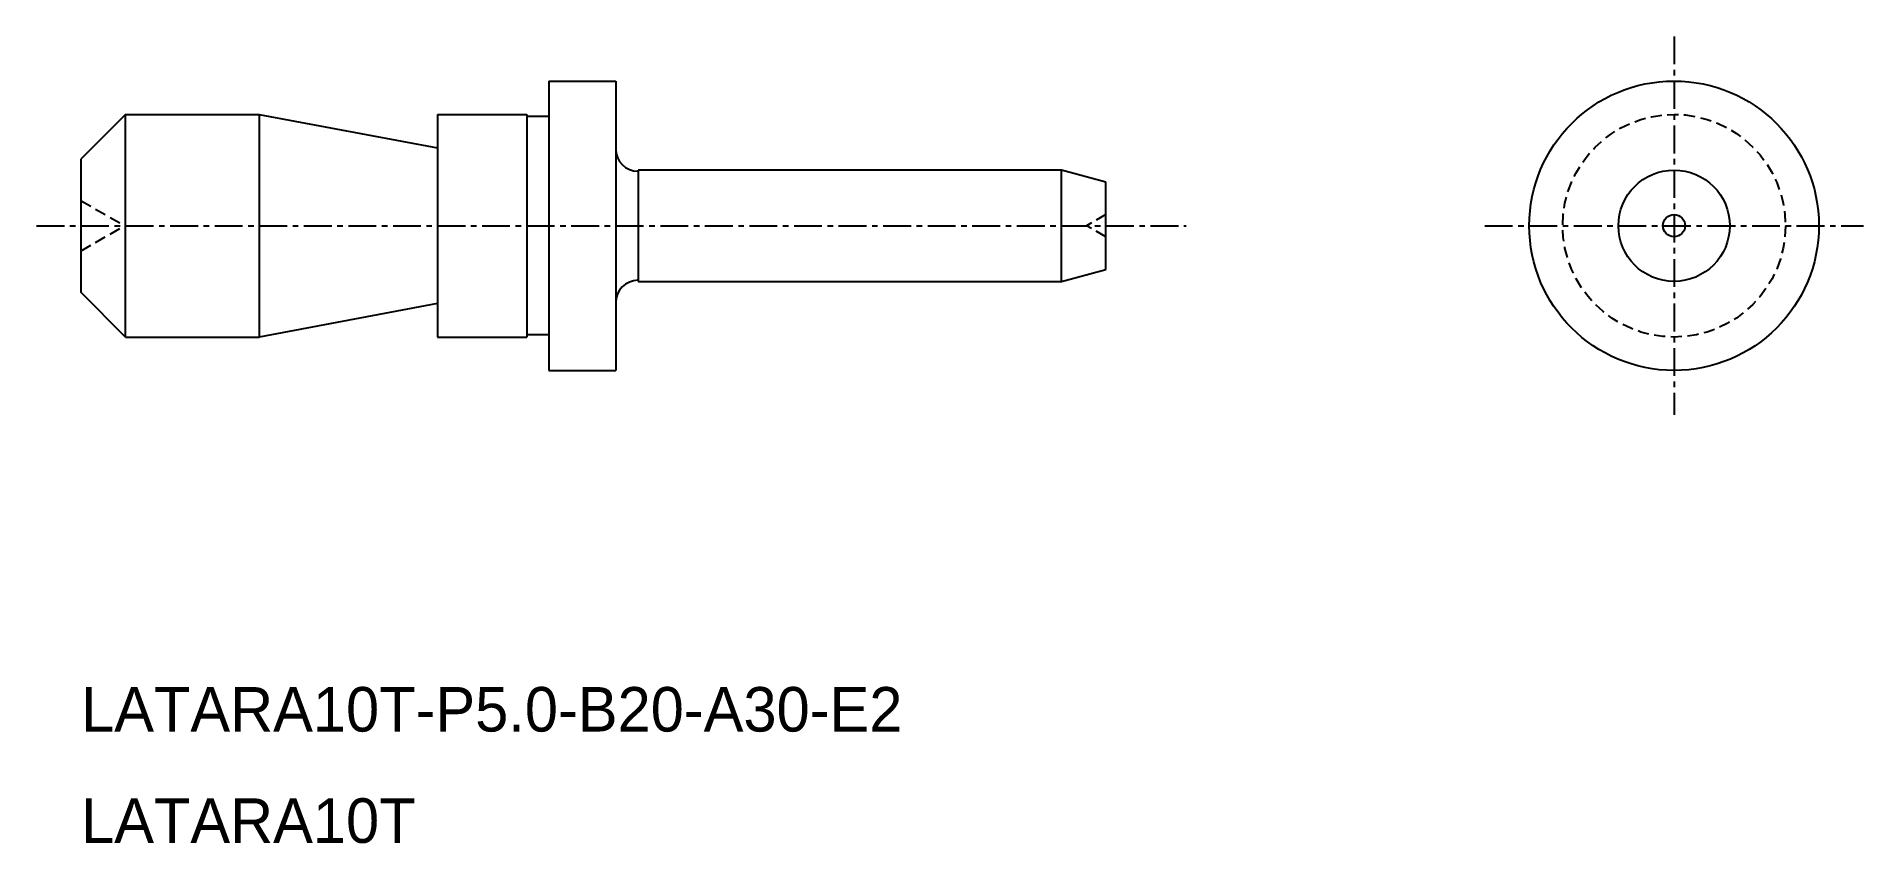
# Model space of a CAD drawing. Extents: x -1486.1 to -1404.1, y -1203.5 to -1167.2.
import ezdxf

# ---------------------------------------------------------------- set-up
doc = ezdxf.new("R2010")
doc.units = 0
doc.linetypes.add('CENTER', pattern=[2, 1.25, -0.25, 0.25, -0.25])
doc.linetypes.add('DASHED', pattern=[0.75, 0.5, -0.25])
doc.layers.get('0').update_dxf_attribs({"linetype": 'CONTINUOUS'})
doc.layers.add('CENTER', color=1, linetype='CENTER')

msp = doc.modelspace()

# ---------------------------------------------------------------- linework, layer by layer
at = {"color": 7, "linetype": 'CONTINUOUS'}
for p, q in [((-1463.149, -1169.2), (-1460.149, -1169.2)), ((-1463.149, -1169.2), (-1463.149, -1182.2)), ((-1460.149, -1169.2), (-1460.149, -1182.2)), ((-1482.149, -1170.7), (-1484.149, -1172.7)), ((-1482.149, -1170.7), (-1476.149, -1170.7)), ((-1476.149, -1170.7), (-1476.149, -1180.7)), ((-1476.149, -1170.7), (-1468.149, -1172.2)), ((-1468.149, -1170.7), (-1468.149, -1180.7)), ((-1468.149, -1170.7), (-1464.149, -1170.7)), ((-1464.149, -1170.7), (-1464.149, -1180.7)), ((-1484.149, -1178.7), (-1484.149, -1172.7)), ((-1459.149, -1173.2), (-1459.149, -1178.2)), ((-1440.149, -1173.2), (-1459.149, -1173.2)), ((-1440.149, -1178.2), (-1440.149, -1173.2)), ((-1438.149, -1173.736), (-1440.149, -1173.2)), ((-1438.149, -1177.665), (-1438.149, -1173.736)), ((-1459.149, -1178.2), (-1440.149, -1178.2)), ((-1440.149, -1178.2), (-1438.149, -1177.665)), ((-1482.149, -1180.7), (-1484.149, -1178.7)), ((-1468.149, -1179.2), (-1476.149, -1180.7)), ((-1482.149, -1180.7), (-1476.149, -1180.7)), ((-1468.149, -1180.7), (-1464.149, -1180.7)), ((-1463.149, -1182.2), (-1460.149, -1182.2))]:
    msp.add_line(p, q, dxfattribs=at)
at = {"color": 3, "linetype": 'DASHED'}
for p, q in [((-1484.149, -1174.575), (-1482.2, -1175.7)), ((-1484.149, -1176.825), (-1482.2, -1175.7)), ((-1438.149, -1175.2), (-1439.015, -1175.7)), ((-1438.149, -1176.2), (-1439.015, -1175.7))]:
    msp.add_line(p, q, dxfattribs=at)
at = {"color": 7, "linetype": 'CONTINUOUS'}
for points in [[(-1463.149, -1170.8), (-1464.149, -1170.8)], [(-1463.149, -1180.6), (-1464.149, -1180.6)]]:
    msp.add_lwpolyline(points, dxfattribs=at)
msp.add_circle((-1412.649, -1175.7), 6.5, dxfattribs=at)
at = {"color": 3, "linetype": 'DASHED'}
msp.add_circle((-1412.649, -1175.7), 5, dxfattribs=at)
msp.add_circle((-1412.649, -1175.7), 2.5)
at = {"color": 7}
for centre, start, end in [((-1459.149, -1172.25), 180, 270), ((-1459.149, -1179.15), 90, 180)]:
    msp.add_arc(centre, 1, start, end, dxfattribs=at)
at = {"layer": 'CENTER', "color": 1, "linetype": 'CENTER'}
for p, q in [((-1412.649, -1167.2), (-1412.649, -1184.2)), ((-1486.149, -1175.7), (-1434.546, -1175.7)), ((-1421.149, -1175.7), (-1404.149, -1175.7))]:
    msp.add_line(p, q, dxfattribs=at)
at = {"layer": 'CENTER', "color": 7, "linetype": 'CONTINUOUS'}
msp.add_line((-1482.149, -1180.7), (-1482.149, -1170.7), dxfattribs=at)
msp.add_circle((-1412.649, -1175.7), 0.5, dxfattribs=at)

# ---------------------------------------------------------------- texts
at = {"color": 7, "linetype": 'CONTINUOUS'}
for s, p in [('LATARA10T-P5.0-B20-A30-E2', (-1484.149, -1198.422)), ('LATARA10T', (-1484.149, -1203.422))]:
    msp.add_text(s, height=2, dxfattribs=at).set_placement(p)

doc.saveas('drawing.dxf')
